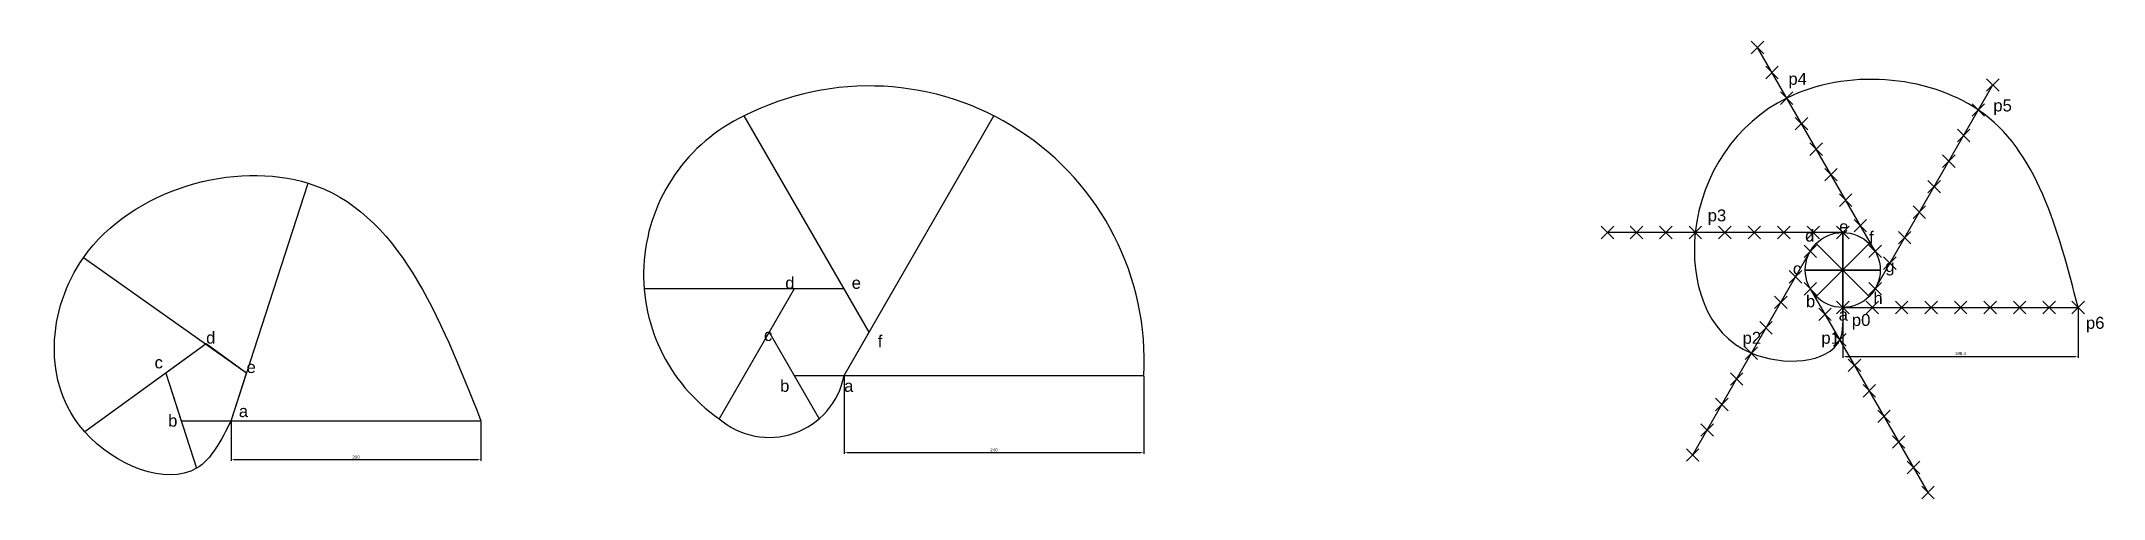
# Model space of a CAD drawing. Header units: millimetres. Extents: x 1976 to 3627, y 1065 to 1431.
import ezdxf

# ---------------------------------------------------------------- set-up
doc = ezdxf.new("R2010")
doc.units = ezdxf.units.MM
doc.header["$PDMODE"] = 3
doc.header["$PDSIZE"] = 5
doc.styles.get("Standard").update_dxf_attribs({"font": 'arial.ttf'})
doc.dimstyles.new('ISO-25', dxfattribs={"dimtxt": 2.5, "dimasz": 2.5, "dimexe": 1.25, "dimexo": 0.625, "dimtad": 1, "dimtxsty": 'Standard', "dimcen": 2.5, "dimadec": 0, "dimazin": 0, "dimtfac": 1, "dimtmove": 0, "dimatfit": 3, "dimfxl": 1, "dimarcsym": 0})

# ---------------------------------------------------------------- blocks, each defined once
blk = doc.blocks.new('*D2')
at = {"color": 0, "lineweight": -2, "transparency": 16777216}
for p, q in [((2127.8, 1126.6), (2127.8, 1095)), ((2327.8, 1126.6), (2327.8, 1095)), ((2130.3, 1096.2), (2325.3, 1096.2))]:
    blk.add_line(p, q, dxfattribs=at)
at = {"color": 0, "transparency": 16777216}
for points in [[(2130.3, 1096.6), (2130.3, 1095.8), (2127.8, 1096.2)], [(2325.3, 1096.6), (2325.3, 1095.8), (2327.8, 1096.2)]]:
    blk.add_solid(points, dxfattribs=at)
at = {"layer": 'Defpoints', "color": 0, "transparency": 16777216}
for p in [(2127.8, 1127.2), (2327.8, 1127.2), (2327.8, 1096.2)]:
    blk.add_point(p, dxfattribs=at)
at = {"color": 0, "transparency": 16777216, "insert": (2227.8, 1098.1), "char_height": 2.5, "attachment_point": 5}
blk.add_mtext('200', dxfattribs=at)
blk = doc.blocks.new('*D3')
at = {"color": 0, "lineweight": -2, "transparency": 16777216}
for p, q in [((2618.5, 1162.8), (2618.5, 1100.7)), ((2858.5, 1162.8), (2858.5, 1100.7)), ((2621, 1101.9), (2856, 1101.9))]:
    blk.add_line(p, q, dxfattribs=at)
at = {"color": 0, "transparency": 16777216}
for points in [[(2621, 1102.3), (2621, 1101.5), (2618.5, 1101.9)], [(2856, 1102.3), (2856, 1101.5), (2858.5, 1101.9)]]:
    blk.add_solid(points, dxfattribs=at)
at = {"layer": 'Defpoints', "color": 0, "transparency": 16777216}
for p in [(2618.5, 1163.4), (2858.5, 1163.4), (2858.5, 1101.9)]:
    blk.add_point(p, dxfattribs=at)
at = {"color": 0, "transparency": 16777216, "insert": (2738.5, 1103.8), "char_height": 2.5, "attachment_point": 5}
blk.add_mtext('240', dxfattribs=at)
blk = doc.blocks.new('*U7')
blk.add_line((0, 60), (0, 0))
blk = doc.blocks.new('*U8')
at = {"color": 0, "linetype": 'ByBlock', "lineweight": -2, "transparency": 16777216}
blk.add_blockref('*U7', (3418, 1217.9), dxfattribs=at)
for p, rotation in [((3418, 1277.9), 180), ((3439.2, 1226.7), 44.99999999999999), ((3439.2, 1269.1), 134.9999999999999), ((3396.7, 1269.1), 225), ((3396.7, 1226.7), 314.9999999999999), ((3448, 1247.9), 90), ((3388, 1247.9), 270)]:
    blk.add_blockref('*U7', p, dxfattribs=dict(at, rotation=rotation))
blk = doc.blocks.new('*D9')
at = {"color": 0, "lineweight": -2, "transparency": 16777216}
for p, q in [((3418, 1217.3), (3418, 1177.5)), ((3606.4, 1217.3), (3606.4, 1177.5)), ((3420.5, 1178.7), (3603.9, 1178.7))]:
    blk.add_line(p, q, dxfattribs=at)
at = {"color": 0, "transparency": 16777216}
for points in [[(3420.5, 1179.1), (3420.5, 1178.3), (3418, 1178.7)], [(3603.9, 1179.1), (3603.9, 1178.3), (3606.4, 1178.7)]]:
    blk.add_solid(points, dxfattribs=at)
at = {"layer": 'Defpoints', "color": 0, "transparency": 16777216}
for p in [(3418, 1217.9), (3606.4, 1217.9), (3606.4, 1178.7)]:
    blk.add_point(p, dxfattribs=at)
at = {"color": 0, "transparency": 16777216, "insert": (3512.2, 1180.8), "char_height": 2.5, "attachment_point": 5}
blk.add_mtext('188,4', dxfattribs=at)
blk = doc.blocks.new('*U14')
blk.add_point((0, 0))
blk = doc.blocks.new('*U15')
at = {"color": 0, "linetype": 'ByBlock', "lineweight": -2, "transparency": 16777216}
for p in [(-94.2, 0), (-70.6, 0), (-47, 0), (-23.4, 0), (0.2, 0), (23.8, 0), (47.4, 0), (71, 0)]:
    blk.add_blockref('*U14', p, dxfattribs=at)
blk = doc.blocks.new('*U12')
blk.add_line((-94.2, 0), (94.2, 0))
blk.add_point((94.2, 0))
blk.add_blockref('*U15', (0, 0))
blk = doc.blocks.new('*U13')
at = {"color": 0, "linetype": 'ByBlock', "lineweight": -2, "transparency": 16777216}
for p, rotation in [((3396.8, 1344.5), 120), ((3491, 1314.5), 59.99999999999997), ((3323.8, 1277.9), 180), ((3344.9, 1181.3), 239.9999999999999), ((3439.1, 1151.3), 299.9999999999999)]:
    blk.add_blockref('*U12', p, dxfattribs=dict(at, rotation=rotation))
blk.add_blockref('*U12', (3512.2, 1217.9), dxfattribs=at)

msp = doc.modelspace()

# ---------------------------------------------------------------- linework, layer by layer
for p, q in [((2638.519, 1198.064), (2538.519, 1371.269)), ((2618.519, 1163.423), (2738.519, 1371.269)), ((2127.822, 1127.229), (2189.625, 1317.44)), ((2140.182, 1165.271), (2009.635, 1257.777)), ((2618.519, 1232.705), (2458.519, 1232.705)), ((2578.519, 1232.705), (2518.519, 1128.782)), ((2107.822, 1188.783), (2010.74, 1118.248)), ((2558.519, 1198.064), (2598.519, 1128.782)), ((2075.461, 1165.271), (2100.182, 1089.187)), ((2618.519, 1163.423), (2858.519, 1163.423)), ((2127.822, 1127.229), (2327.822, 1127.229))]:
    msp.add_line(p, q)
for points in [[(2578.519, 1163.423), (2618.519, 1163.423), (2638.519, 1198.064), (2618.519, 1232.705), (2578.519, 1232.705), (2558.519, 1198.064)], [(2087.822, 1127.229), (2127.822, 1127.229), (2140.182, 1165.271), (2107.822, 1188.783), (2075.461, 1165.271)]]:
    msp.add_lwpolyline(points, close=True)
msp.add_circle((3417.954, 1247.914), 30)
for centre, radius, start, end in [((2638.519, 1174.97), 220.303, 356.995508, 116.995508), ((2598.519, 1244.252), 140.475, 115.284996, 235.284998), ((2558.519, 1174.97), 61.101, 229.106605, 349.106605)]:
    msp.add_arc(centre, radius, start, end)
for points in [[(3606.354, 1217.914), (3526.535, 1375.981), (3373.135, 1385.543), (3299.954, 1277.914), (3344.873, 1181.334), (3415.573, 1192.037), (3417.954, 1217.914)], [(2127.822, 1127.229), (2100.182, 1089.187), (2010.74, 1118.248), (2009.635, 1257.777), (2189.625, 1317.44), (2327.822, 1127.229)]]:
    msp.add_spline(points, degree=3)

# ---------------------------------------------------------------- block references
for name in ['*U13', '*U8']:
    msp.add_blockref(name, (0, 0))

# ---------------------------------------------------------------- texts
for s, height, p in [('p4', 9.5613, (3374.455, 1396.201)), ('p5', 9.5613, (3538.496, 1374.868)), ('p3', 9.5613, (3309.843, 1286.877)), ('d', 9.561, (3387.823, 1270.658)), ('e', 9.561, (3415.051, 1277.929)), ('f', 9.561, (3439.12, 1269.33)), ('d', 9.561, (2571.409, 1232.861)), ('e', 9.561, (2624.621, 1232.861)), ('c', 9.561, (3378.03, 1244.265)), ('g', 9.561, (3452.046, 1246.312)), ('b', 9.561, (3388.506, 1218.098)), ('h', 9.561, (3442.481, 1220.601)), ('a', 9.561, (3414.696, 1207.404)), ('p0', 9.5613, (3425.252, 1203.129)), ('p6', 9.5613, (3612.638, 1200.829)), ('d', 9.561, (2107.822, 1188.939)), ('c', 9.561, (2554.393, 1191.074)), ('f', 9.561, (2645.519, 1186.096)), ('p2', 9.5613, (3337.782, 1188.823)), ('p1', 9.5613, (3400.816, 1188.823)), ('c', 9.561, (2066.552, 1169.157)), ('e', 9.561, (2140.182, 1165.428)), ('b', 9.561, (2567.284, 1150.372)), ('a', 9.561, (2618.519, 1150.372)), ('b', 9.561, (2077.389, 1122.511)), ('a', 9.561, (2134.007, 1130.133))]:
    msp.add_text(s, height=height).set_placement(p)

# ---------------------------------------------------------------- dimensions: what is measured, and where the dimension line sits
for base, p1, p2, picture, middle in [((3606.354, 1178.717), (3417.954, 1217.914), (3606.354, 1217.914), '*D9', (3512.154, 1180.845)), ((2858.519, 1101.91), (2618.519, 1163.423), (2858.519, 1163.423), '*D3', (2738.519, 1103.811)), ((2327.822, 1096.203), (2127.822, 1127.229), (2327.822, 1127.229), '*D2', (2227.822, 1098.104))]:
    dim = msp.add_linear_dim(base=base, p1=p1, p2=p2, dimstyle='ISO-25')
    dim.commit()
    dim.dimension.update_dxf_attribs({"geometry": picture, "text_midpoint": middle})

doc.saveas('drawing.dxf')
